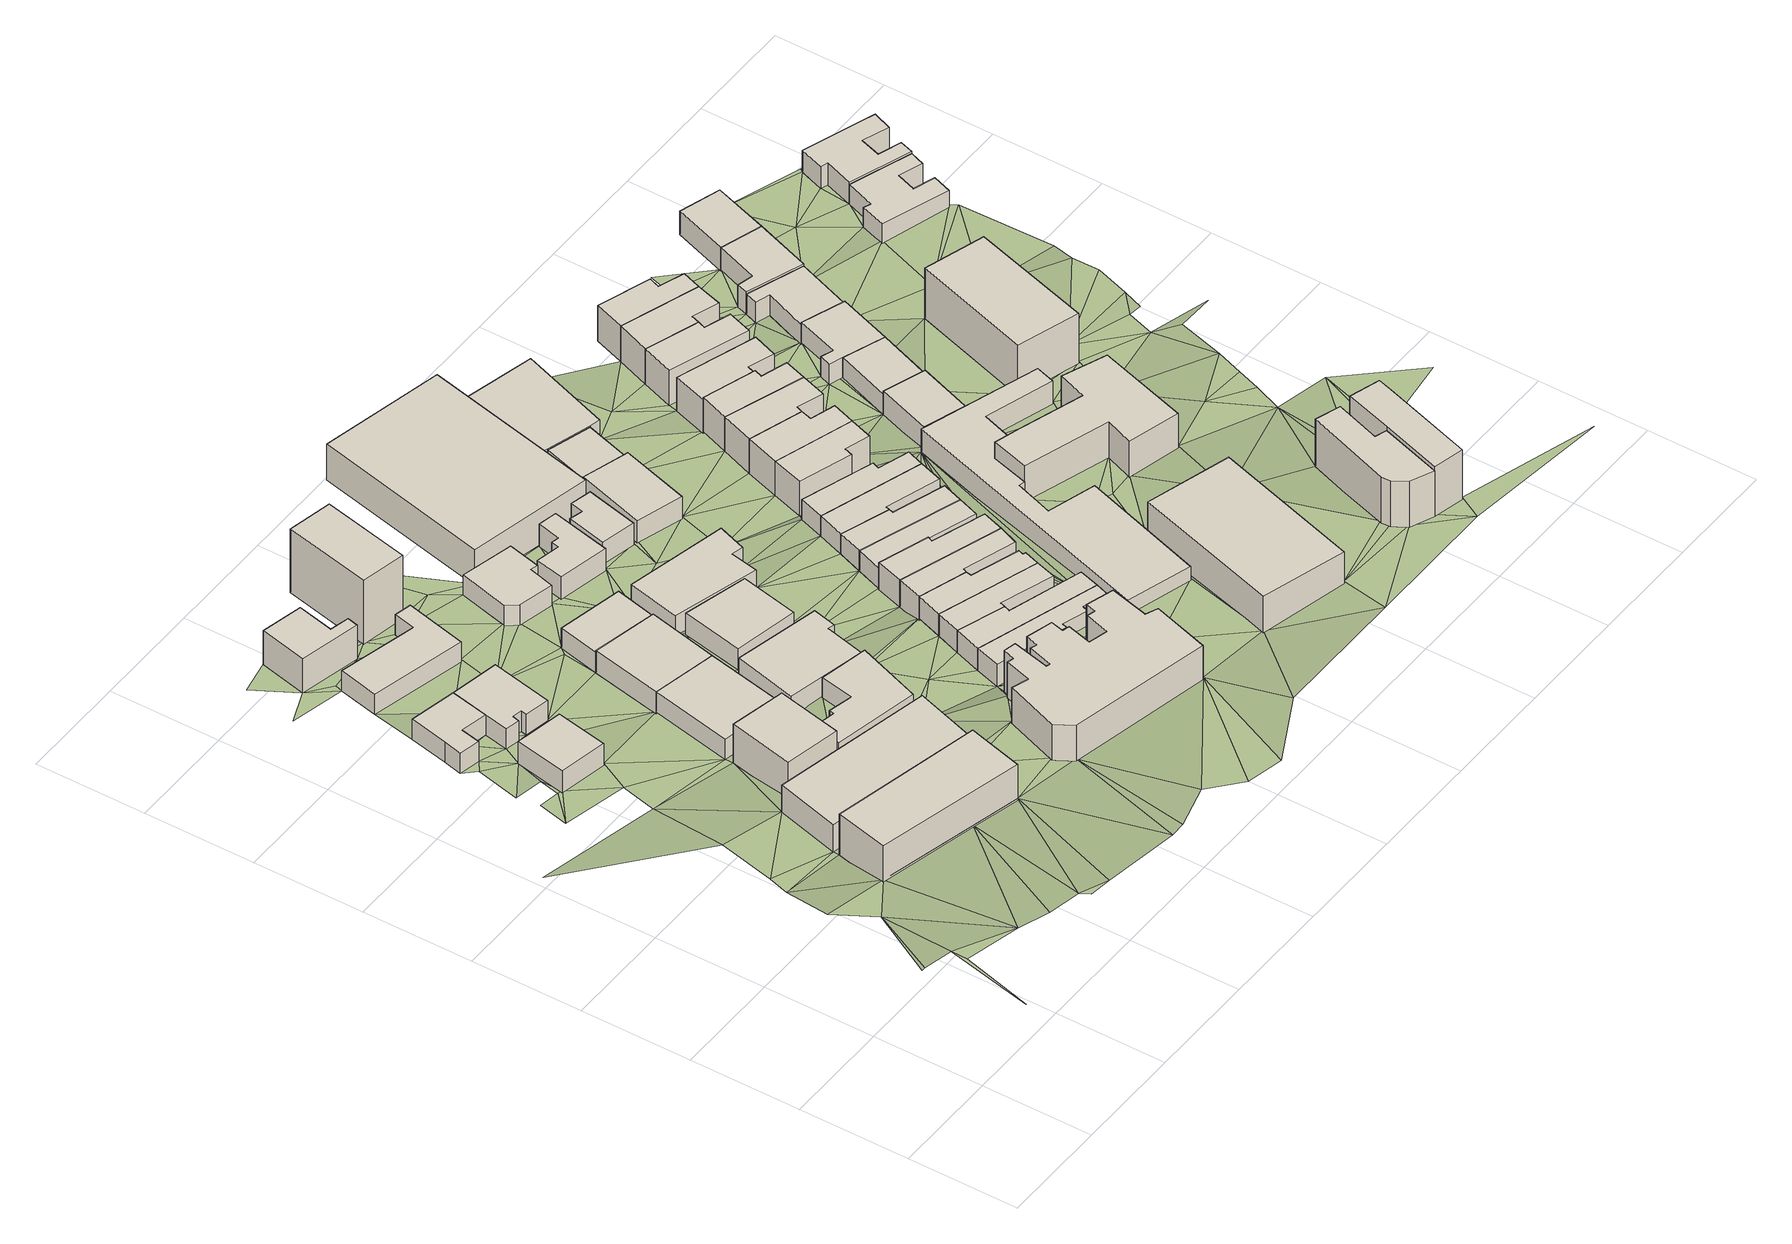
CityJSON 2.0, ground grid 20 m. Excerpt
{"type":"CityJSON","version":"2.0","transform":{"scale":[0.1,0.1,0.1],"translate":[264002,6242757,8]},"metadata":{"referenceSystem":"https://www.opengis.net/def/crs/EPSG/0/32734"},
"CityObjects":{
"building1":{"type":"Building","attributes":{"address":"36 Frere Street Woodstock Cape Town","building":"yes","building:levels":"1","footprint":{"type":"Polygon"},"plus_code":"CRX7XXX8+X2V","ground_height":9.79,"building_height":4.1,"roof_height":13.89},"geometry":[{"type":"Solid","lod":"1","boundaries":[[[[0,1,2,3]],[[1,4,5,2]],[[4,6,7,5]],[[6,0,3,7]],[[3,2,5,7]],[[6,4,1,0]]]]}]},
"building2":{"type":"Building","attributes":{"address":"48 Wright Street Woodstock Cape Town","building":"house","building:levels":"1","footprint":{"type":"Polygon"},"plus_code":"CRX3XGX2+XHR","ground_height":9.41,"building_height":4.1,"roof_height":13.51},"geometry":[{"type":"Solid","lod":"1","boundaries":[[[[8,9,10,11]],[[9,12,13,10]],[[12,14,15,13]],[[14,16,17,15]],[[16,18,19,17]],[[18,20,21,19]],[[20,8,11,21]],[[11,10,13,15,17,19,21]],[[20,18,16,14,12,9,8]]]]}]},
"building3":{"type":"Building","attributes":{"address":"Kays Building 79 Victoria Road Woodstock 7915 Cape Town","building":"yes","building:levels":"2","footprint":{"type":"Polygon"},"plus_code":"CVX5XPXH+X9V","ground_height":12.35,"building_height":6.9,"roof_height":19.25},"geometry":[{"type":"Solid","lod":"1","boundaries":[[[[22,23,24,25]],[[23,26,27,24]],[[26,28,29,27]],[[28,22,25,29]],[[25,24,27,29]],[[28,26,23,22]]]]}]},
"building4":{"type":"Building","attributes":{"address":"50 Wright Street Woodstock Cape Town","building":"house","building:levels":"1","footprint":{"type":"Polygon"},"plus_code":"CRXGX6XV+XCX","ground_height":9.41,"building_height":4.1,"roof_height":13.51},"geometry":[{"type":"Solid","lod":"1","boundaries":[[[[20,18,19,21]],[[18,30,31,19]],[[30,32,33,31]],[[32,34,35,33]],[[34,36,37,35]],[[36,38,39,37]],[[38,40,41,39]],[[40,42,43,41]],[[42,20,21,43]],[[21,19,31,33,35,37,39,41,43]],[[42,40,38,36,34,32,30,18,20]]]]}]},
"building5":{"type":"Building","attributes":{"building":"yes","building:levels":"1.5","footprint":{"type":"Polygon"},"plus_code":"CVX9X7X4+X2X","ground_height":10.87,"building_height":5.5,"roof_height":16.37},"geometry":[{"type":"Solid","lod":"1","boundaries":[[[[44,45,46,47]],[[45,48,49,46]],[[48,50,51,49]],[[50,44,47,51]],[[47,46,49,51]],[[50,48,45,44]]]]}]},
"building6":{"type":"Building","attributes":{"address":"Frere Street Woodstock Cape Town","building":"yes","building:levels":"2","footprint":{"type":"Polygon"},"plus_code":"CVX6X7XF+X9X","ground_height":10.87,"building_height":6.9,"roof_height":17.77},"geometry":[{"type":"Solid","lod":"1","boundaries":[[[[52,53,54,55]],[[53,56,57,54]],[[56,58,59,57]],[[58,52,55,59]],[[55,54,57,59]],[[58,56,53,52]]]]}]},
"building7":{"type":"Building","attributes":{"building":"yes","building:levels":"2","footprint":{"type":"Polygon"},"plus_code":"CRX4XJX4+XXR","ground_height":9.01,"building_height":6.9,"roof_height":15.91},"geometry":[{"type":"Solid","lod":"1","boundaries":[[[[60,61,62,63]],[[61,64,65,62]],[[64,66,67,65]],[[66,68,69,67]],[[68,70,71,69]],[[70,60,63,71]],[[63,62,65,67,69,71]],[[70,68,66,64,61,60]]]]}]},
"building8":{"type":"Building","attributes":{"address":"43 Wright Street Woodstock Cape Town","building":"yes","building:levels":"1","footprint":{"type":"Polygon"},"plus_code":"CRXFX9XV+XWW","ground_height":9.01,"building_height":4.1,"roof_height":13.11},"geometry":[{"type":"Solid","lod":"1","boundaries":[[[[72,73,74,75]],[[73,76,77,74]],[[76,78,79,77]],[[78,80,81,79]],[[80,82,83,81]],[[82,72,75,83]],[[75,74,77,79,81,83]],[[82,80,78,76,73,72]]]]}]},
"building9":{"type":"Building","attributes":{"address":"37 Frere Street Woodstock Cape Town","building":"manufacture","building:levels":"1","footprint":{"type":"Polygon"},"plus_code":"CVX9XQX9+X7X","ground_height":9.9,"building_height":4.1,"roof_height":14},"geometry":[{"type":"Solid","lod":"1","boundaries":[[[[84,85,86,87]],[[85,88,89,86]],[[88,90,91,89]],[[90,84,87,91]],[[87,86,89,91]],[[90,88,85,84]]]]}]},
"building10":{"type":"Building","attributes":{"address":"Church Street Woodstock Cape Town","building":"yes","building:levels":"1","footprint":{"type":"Polygon"},"plus_code":"CVXVXFXJ+X5X","ground_height":10.87,"building_height":4.1,"roof_height":14.97},"geometry":[{"type":"Solid","lod":"1","boundaries":[[[[92,93,94,95]],[[93,96,97,94]],[[96,98,99,97]],[[98,100,101,99]],[[100,102,103,101]],[[102,104,105,103]],[[104,106,107,105]],[[106,92,95,107]],[[95,94,97,99,101,103,105,107]],[[106,104,102,100,98,96,93,92]]]]}]},
"building11":{"type":"Building","attributes":{"address":"Frere Street Woodstock Cape Town","building":"commercial","building:levels":"1","footprint":{"type":"Polygon"},"plus_code":"CVXGXMX9+X7V","ground_height":9.9,"building_height":4.1,"roof_height":14},"geometry":[{"type":"Solid","lod":"1","boundaries":[[[[108,109,91,87]],[[109,110,111,112,91]],[[110,113,114,115,112,111]],[[113,108,87,115,114]],[[87,91,112,115]],[[113,110,109,108]]]]}]},
"building12":{"type":"Building","attributes":{"building":"yes","building:levels":"4","footprint":{"type":"Polygon"},"plus_code":"CRXWX7X4+XGW","ground_height":9.08,"building_height":12.5,"roof_height":21.58},"geometry":[{"type":"Solid","lod":"1","boundaries":[[[[116,117,118,119]],[[117,120,121,118]],[[120,122,123,121]],[[122,116,119,123]],[[119,118,121,123]],[[122,120,117,116]]]]}]},
"building13":{"type":"Building","attributes":{"address":"52 Wright Street Woodstock Cape Town","building":"manufacture","building:levels":"1","footprint":{"type":"Polygon"},"plus_code":"CVXJXRXP+XHR","ground_height":9.49,"building_height":4.1,"roof_height":13.59},"geometry":[{"type":"Solid","lod":"1","boundaries":[[[[113,110,111,114]],[[110,124,125,111]],[[124,126,127,125]],[[126,113,114,127]],[[114,111,125,127]],[[126,124,110,113]]]]}]},
"building14":{"type":"Building","attributes":{"address":"Church Street Woodstock Cape Town","building":"yes","building:levels":"1","footprint":{"type":"Polygon"},"plus_code":"C2X5XGX6+X9X","ground_height":10.06,"building_height":4.1,"roof_height":14.16},"geometry":[{"type":"Solid","lod":"1","boundaries":[[[[128,129,130,131]],[[129,132,133,130]],[[132,134,135,133]],[[134,136,137,135]],[[136,138,139,137]],[[138,128,131,139]],[[131,130,133,135,137,139]],[[138,136,134,132,129,128]]]]}]},
"building15":{"type":"Building","attributes":{"address":"31 Frere Street Woodstock Cape Town","building":"yes","building:levels":"1","footprint":{"type":"Polygon"},"plus_code":"CVXMXHXW+XQV","ground_height":9.08,"building_height":4.1,"roof_height":13.18},"geometry":[{"type":"Solid","lod":"1","boundaries":[[[[140,141,142,143]],[[141,144,145,142]],[[144,146,147,145]],[[146,148,149,147]],[[148,150,151,149]],[[150,152,153,151]],[[152,140,143,153]],[[143,142,145,147,149,151,153]],[[152,150,148,146,144,141,140]]]]}]},
"building16":{"type":"Building","attributes":{"address":"42 Church Street Woodstock Cape Town","building":"yes","building:levels":"1","footprint":{"type":"Polygon"},"plus_code":"C2X7X7X8+XFX","ground_height":10.06,"building_height":4.1,"roof_height":14.16},"geometry":[{"type":"Solid","lod":"1","boundaries":[[[[154,155,156,157]],[[155,158,159,156]],[[158,160,161,159]],[[160,154,157,161]],[[157,156,159,161]],[[160,158,155,154]]]]}]},
"building17":{"type":"Building","attributes":{"address":"85 Victoria Road Woodstock 7915 Cape Town","building":"yes","building:levels":"2","footprint":{"type":"Polygon"},"plus_code":"C3X3X5X9+X6W","ground_height":12.61,"building_height":6.9,"roof_height":19.51},"geometry":[{"type":"Solid","lod":"1","boundaries":[[[[162,163,164,165]],[[163,166,167,164]],[[166,168,169,167]],[[168,170,171,169]],[[170,172,173,171]],[[172,174,175,173]],[[174,176,177,175]],[[176,178,179,177]],[[178,180,181,179]],[[180,182,183,181]],[[182,184,185,183]],[[184,186,187,185]],[[186,188,189,187]],[[188,190,191,189]],[[190,192,193,191]],[[192,194,195,193]],[[194,196,197,195]],[[196,198,199,197]],[[198,200,201,199]],[[200,202,203,201]],[[202,204,205,203]],[[204,206,207,205]],[[206,208,209,207]],[[208,210,211,209]],[[210,162,165,211]],[[165,164,167,169,171,173,175,177,179,181,183,185,187,189,191,193,195,197,199,201,203,205,207,209,211]],[[210,208,206,204,202,200,198,196,194,192,190,188,186,184,182,180,178,176,174,172,170,168,166,163,162]]]]}]},
"building18":{"type":"Building","attributes":{"address":"49 Wright Street Woodstock Cape Town","building":"yes","building:levels":"1","footprint":{"type":"Polygon"},"plus_code":"C2X4XGXP+XMV","ground_height":9.62,"building_height":4.1,"roof_height":13.72},"geometry":[{"type":"Solid","lod":"1","boundaries":[[[[212,213,214,215]],[[213,216,217,214]],[[216,218,219,217]],[[218,220,221,219]],[[220,222,223,221]],[[222,224,225,223]],[[224,226,227,225]],[[226,212,215,227]],[[215,214,217,219,221,223,225,227]],[[226,224,222,220,218,216,213,212]]]]}]},
"building19":{"type":"Building","attributes":{"building":"yes","building:levels":"1","footprint":{"type":"Polygon"},"plus_code":"C2XFXRXV+XFX","ground_height":9.62,"building_height":4.1,"roof_height":13.72},"geometry":[{"type":"Solid","lod":"1","boundaries":[[[[228,229,230,231]],[[229,232,233,230]],[[232,234,235,233]],[[234,236,237,235]],[[236,238,239,237]],[[238,228,231,239]],[[231,230,233,235,237,239]],[[238,236,234,232,229,228]]]]}]},
"building20":{"type":"Building","attributes":{"address":"65 Church Street Woodstock Cape Town","building":"house","building:levels":"1","footprint":{"type":"Polygon"},"plus_code":"C3X9XWXP+X7R","ground_height":11.53,"building_height":4.1,"roof_height":15.63},"geometry":[{"type":"Solid","lod":"1","boundaries":[[[[240,241,242,243]],[[241,244,245,242]],[[244,246,247,245]],[[246,248,249,247]],[[248,250,251,249]],[[250,252,253,251]],[[252,254,255,253]],[[254,240,243,255]],[[243,242,245,247,249,251,253,255]],[[254,252,250,248,246,244,241,240]]]]}]},
"building21":{"type":"Building","attributes":{"address":"63 Church Street Woodstock Cape Town","building":"house","building:levels":"1","footprint":{"type":"Polygon"},"plus_code":"C3XFX6X7+XGW","ground_height":11.53,"building_height":4.1,"roof_height":15.63},"geometry":[{"type":"Solid","lod":"1","boundaries":[[[[254,256,257,255]],[[256,258,259,257]],[[258,260,261,259]],[[260,262,263,261]],[[262,240,243,263]],[[240,254,255,243]],[[255,257,259,261,263,243]],[[240,262,260,258,256,254]]]]}]},
"building22":{"type":"Building","attributes":{"address":"61 Church Street Woodstock Cape Town","building":"house","building:levels":"1","footprint":{"type":"Polygon"},"plus_code":"C3XFX2X4+XWR","ground_height":11.53,"building_height":4.1,"roof_height":15.63},"geometry":[{"type":"Solid","lod":"1","boundaries":[[[[260,264,265,261]],[[264,266,267,265]],[[266,268,269,267]],[[268,270,271,269]],[[270,262,263,271]],[[262,260,261,263]],[[261,265,267,269,271,263]],[[262,270,268,266,264,260]]]]}]},
"building23":{"type":"Building","attributes":{"address":"51 Wright Street Woodstock Cape Town","building":"yes","building:levels":"1","footprint":{"type":"Polygon"},"plus_code":"C2XHXCX2+XWV","ground_height":9.62,"building_height":4.1,"roof_height":13.72},"geometry":[{"type":"Solid","lod":"1","boundaries":[[[[272,273,274,275]],[[273,276,277,274]],[[276,278,279,277]],[[278,280,281,279]],[[280,282,283,281]],[[282,272,275,283]],[[275,274,277,279,281,283]],[[282,280,278,276,273,272]]]]}]},
"building24":{"type":"Building","attributes":{"address":"59 Church Street Woodstock Cape Town","building":"house","building:levels":"1","footprint":{"type":"Polygon"},"plus_code":"C3XGX4XF+XXR","ground_height":11.53,"building_height":4.1,"roof_height":15.63},"geometry":[{"type":"Solid","lod":"1","boundaries":[[[[270,268,269,271]],[[268,284,285,269]],[[284,286,287,285]],[[286,288,289,287]],[[288,290,291,289]],[[290,292,293,291]],[[292,294,295,293]],[[294,270,271,295]],[[271,269,285,287,289,291,293,295]],[[294,292,290,288,286,284,268,270]]]]}]},
"building25":{"type":"Building","attributes":{"address":"19 Frere Street Woodstock Cape Town","building":"manufacture","building:levels":"2","footprint":{"type":"Polygon"},"plus_code":"C2X9XPXF+X2W","ground_height":9.2,"building_height":6.9,"roof_height":16.1},"geometry":[{"type":"Solid","lod":"1","boundaries":[[[[296,297,298,299]],[[297,300,301,298]],[[300,302,303,301]],[[302,296,299,303]],[[299,298,301,303]],[[302,300,297,296]]]]}]},
"building26":{"type":"Building","attributes":{"address":"57 Church Street Woodstock Cape Town","building":"house","building:levels":"1","footprint":{"type":"Polygon"},"plus_code":"C3XJX7XP+X5R","ground_height":11.53,"building_height":4.1,"roof_height":15.63},"geometry":[{"type":"Solid","lod":"1","boundaries":[[[[304,305,293,295]],[[305,306,307,293]],[[306,308,309,307]],[[308,310,311,309]],[[310,312,313,311]],[[312,304,295,313]],[[295,293,307,309,311,313]],[[312,310,308,306,305,304]]]]}]},
"building27":{"type":"Building","attributes":{"address":"55 Church Street Woodstock Cape Town","building":"house","building:levels":"1","footprint":{"type":"Polygon"},"plus_code":"C3XMXJXX+XCW","ground_height":11.53,"building_height":4.1,"roof_height":15.63},"geometry":[{"type":"Solid","lod":"1","boundaries":[[[[310,314,315,311]],[[314,316,317,315]],[[316,318,319,317]],[[318,320,321,322,319]],[[320,312,323,313,322,321]],[[312,310,311,313,323]],[[311,315,317,319,322,313]],[[312,320,318,316,314,310]]]]}]},
"building28":{"type":"Building","attributes":{"address":"36A Church Street Woodstock Cape Town","building":"yes","building:levels":"1","footprint":{"type":"Polygon"},"plus_code":"C3X2X9X8+XHX","ground_height":9.62,"building_height":4.1,"roof_height":13.72},"geometry":[{"type":"Solid","lod":"1","boundaries":[[[[324,325,326,327,328,329]],[[325,330,331,327,326]],[[330,332,333,331]],[[332,334,335,333]],[[334,324,329,328,335]],[[328,327,331,333,335]],[[334,332,330,325,324]]]]}]},
"building29":{"type":"Building","attributes":{"address":"53 Church Street Woodstock Cape Town","building":"house","building:levels":"1","footprint":{"type":"Polygon"},"plus_code":"C3XQX7XJ+XXR","ground_height":10.32,"building_height":4.1,"roof_height":14.42},"geometry":[{"type":"Solid","lod":"1","boundaries":[[[[336,337,338,321]],[[337,339,340,338]],[[339,341,342,340]],[[341,343,344,342]],[[343,345,346,344]],[[345,336,321,346]],[[321,338,340,342,344,346]],[[345,343,341,339,337,336]]]]}]},
"building30":{"type":"Building","attributes":{"address":"51 Church Street Woodstock Cape Town","building":"house","building:levels":"1","footprint":{"type":"Polygon"},"plus_code":"C3XRXPXQ+XRX","ground_height":10.32,"building_height":4.1,"roof_height":14.42},"geometry":[{"type":"Solid","lod":"1","boundaries":[[[[343,347,348,344]],[[347,349,350,348]],[[349,351,352,350]],[[351,353,354,352]],[[353,345,346,354]],[[345,343,344,346]],[[344,348,350,352,354,346]],[[345,353,351,349,347,343]]]]}]},
"building31":{"type":"Building","attributes":{"address":"Church Street Woodstock Cape Town","building":"yes","building:levels":"1","footprint":{"type":"Polygon"},"plus_code":"C3X5X5X8+X2X","ground_height":9.2,"building_height":4.1,"roof_height":13.3},"geometry":[{"type":"Solid","lod":"1","boundaries":[[[[324,355,356,329]],[[355,357,358,356]],[[357,325,326,358]],[[325,324,329,326]],[[329,356,358,326]],[[325,357,355,324]]]]}]},
"building32":{"type":"Building","attributes":{"address":"49 Church Street Woodstock Cape Town","building":"house","building:levels":"1","footprint":{"type":"Polygon"},"plus_code":"C3XWXJXH+X7W","ground_height":10.32,"building_height":4.1,"roof_height":14.42},"geometry":[{"type":"Solid","lod":"1","boundaries":[[[[353,351,352,354]],[[351,359,360,352]],[[359,361,362,360]],[[361,363,364,362]],[[363,365,366,364]],[[365,353,354,366]],[[354,352,360,362,364,366]],[[365,363,361,359,351,353]]]]}]},
"building33":{"type":"Building","attributes":{"address":"47 Church Street Woodstock Cape Town","building":"house","building:levels":"1","footprint":{"type":"Polygon"},"plus_code":"C3XWX5XR+XMV","ground_height":10.32,"building_height":4.1,"roof_height":14.42},"geometry":[{"type":"Solid","lod":"1","boundaries":[[[[363,367,368,364]],[[367,369,370,368]],[[369,371,372,370]],[[371,373,374,372]],[[373,365,366,374]],[[365,363,364,366]],[[364,368,370,372,374,366]],[[365,373,371,369,367,363]]]]}]},
"building34":{"type":"Building","attributes":{"address":"93 Victoria Road Woodstock Cape Town","building":"police","building:levels":"2","footprint":{"type":"Polygon"},"plus_code":"C4XXX7XH+XJW","ground_height":13.15,"building_height":6.9,"roof_height":20.05},"geometry":[{"type":"Solid","lod":"1","boundaries":[[[[375,376,377,378]],[[376,379,380,377]],[[379,381,382,380]],[[381,375,378,382]],[[378,377,380,382]],[[381,379,376,375]]]]}]},
"building35":{"type":"Building","attributes":{"address":"Church Street Woodstock Cape Town","building":"yes","building:levels":"1","footprint":{"type":"Polygon"},"plus_code":"C3X9X2XF+XXW","ground_height":9.36,"building_height":4.1,"roof_height":13.46},"geometry":[{"type":"Solid","lod":"1","boundaries":[[[[383,384,385,386]],[[384,387,388,389,385]],[[387,390,391,392,389,388]],[[390,393,394,392,391]],[[393,395,396,394]],[[395,383,386,396]],[[386,385,389,392,394,396]],[[395,393,390,387,384,383]]]]}]},
"building36":{"type":"Building","attributes":{"address":"45 Church Street Woodstock Cape Town","building":"house","building:levels":"2","footprint":{"type":"Polygon"},"plus_code":"C3XVXJXF+XRV","ground_height":9.85,"building_height":6.9,"roof_height":16.75},"geometry":[{"type":"Solid","lod":"1","boundaries":[[[[397,398,399,400]],[[398,401,402,399]],[[401,403,404,402]],[[403,405,406,404]],[[405,407,408,406]],[[407,397,400,408]],[[400,399,402,404,406,408]],[[407,405,403,401,398,397]]]]}]},
"building37":{"type":"Building","attributes":{"address":"43 Church Street Woodstock Cape Town","building":"house","building:levels":"2","footprint":{"type":"Polygon"},"plus_code":"C4X2XRX2+XGV","ground_height":9.85,"building_height":6.9,"roof_height":16.75},"geometry":[{"type":"Solid","lod":"1","boundaries":[[[[397,407,408,400]],[[407,409,410,408]],[[409,411,412,410]],[[411,413,414,412]],[[413,415,416,414]],[[415,397,400,416]],[[400,408,410,412,414,416]],[[415,413,411,409,407,397]]]]}]},
"building38":{"type":"Building","attributes":{"building":"police","building:levels":"1","footprint":{"type":"Polygon"},"plus_code":"C4XCXRXJ+XCX","ground_height":11.53,"building_height":4.1,"roof_height":15.63},"geometry":[{"type":"Solid","lod":"1","boundaries":[[[[417,418,419,420]],[[418,421,422,419]],[[421,423,424,422]],[[423,425,426,424]],[[425,427,428,426]],[[427,429,430,428]],[[429,431,432,430]],[[431,433,434,432]],[[433,435,436,434]],[[435,437,438,436]],[[437,439,440,438]],[[439,417,420,440]],[[420,419,422,424,426,428,430,432,434,436,438,440]],[[439,437,435,433,431,429,427,425,423,421,418,417]]]]}]},
"building39":{"type":"Building","attributes":{"address":"41 Church Street Woodstock Cape Town","building":"house","building:levels":"2","footprint":{"type":"Polygon"},"plus_code":"C4X3XJX6+XGW","ground_height":9.85,"building_height":6.9,"roof_height":16.75},"geometry":[{"type":"Solid","lod":"1","boundaries":[[[[415,413,414,416]],[[413,441,442,414]],[[441,443,444,442]],[[443,445,446,444]],[[445,447,448,446]],[[447,415,416,448]],[[416,414,442,444,446,448]],[[447,445,443,441,413,415]]]]}]},
"building40":{"type":"Building","attributes":{"address":"39 Church Street Woodstock Cape Town","building":"house","building:levels":"2","footprint":{"type":"Polygon"},"plus_code":"C4X6XCX7+XHR","ground_height":9.85,"building_height":6.9,"roof_height":16.75},"geometry":[{"type":"Solid","lod":"1","boundaries":[[[[447,445,446,448]],[[445,449,450,446]],[[449,451,452,450]],[[451,453,454,455,452]],[[453,456,457,458,455,454]],[[456,447,448,458,457]],[[448,446,450,452,455,458]],[[456,453,451,449,445,447]]]]}]},
"building41":{"type":"Building","attributes":{"address":"37 Church Street Woodstock Cape Town","building":"house","building:levels":"2","footprint":{"type":"Polygon"},"plus_code":"C4X7XGX4+XVV","ground_height":9.36,"building_height":6.9,"roof_height":16.26},"geometry":[{"type":"Solid","lod":"1","boundaries":[[[[459,460,454,457]],[[460,461,462,454]],[[461,463,464,462]],[[463,465,466,464]],[[465,467,468,466]],[[467,459,457,468]],[[457,454,462,464,466,468]],[[467,465,463,461,460,459]]]]}]},
"building42":{"type":"Building","attributes":{"building":"police","building:levels":"2","footprint":{"type":"Polygon"},"plus_code":"C5XFXPXV+X2V","ground_height":11.96,"building_height":6.9,"roof_height":18.86},"geometry":[{"type":"Solid","lod":"1","boundaries":[[[[421,418,419,469,470,422]],[[418,417,420,471,469,419]],[[417,472,473,471,420]],[[472,474,475,473]],[[474,476,477,475]],[[476,478,479,477]],[[478,480,481,479]],[[480,482,483,481]],[[482,421,422,470,483]],[[470,469,471,473,475,477,479,481,483]],[[482,480,478,476,474,472,417,418,421]]]]}]},
"building43":{"type":"Building","attributes":{"address":"38 Cavendish Square Woodstock Cape Town","building":"house","building:levels":"1","footprint":{"type":"Polygon"},"plus_code":"C5X2XHXQ+XQR","ground_height":10.87,"building_height":4.1,"roof_height":14.97},"geometry":[{"type":"Solid","lod":"1","boundaries":[[[[484,485,486,487,488,489]],[[485,490,491,487,486]],[[490,492,493,491]],[[492,484,489,488,493]],[[488,487,491,493]],[[492,490,485,484]]]]}]},
"building44":{"type":"Building","attributes":{"address":"35 Church Street Woodstock Cape Town","building":"house","building:levels":"2","footprint":{"type":"Polygon"},"plus_code":"C4XFX4XM+X2V","ground_height":9.7,"building_height":6.9,"roof_height":16.6},"geometry":[{"type":"Solid","lod":"1","boundaries":[[[[494,495,496,497]],[[495,498,499,496]],[[498,500,501,499]],[[500,502,503,501]],[[502,504,505,503]],[[504,494,497,505]],[[497,496,499,501,503,505]],[[504,502,500,498,495,494]]]]}]},
"building45":{"type":"Building","attributes":{"address":"95 Victoria Road Woodstock 7915 Cape Town","building":"yes","building:levels":"3","footprint":{"type":"Polygon"},"plus_code":"C6X4X2X9+XWX","ground_height":13.33,"building_height":9.7,"roof_height":23.03},"geometry":[{"type":"Solid","lod":"1","boundaries":[[[[506,507,508,509]],[[507,510,511,508]],[[510,512,513,511]],[[512,514,515,513]],[[514,516,517,515]],[[516,518,519,517]],[[518,520,521,519]],[[520,506,509,521]],[[509,508,511,513,515,517,519,521]],[[520,518,516,514,512,510,507,506]]]]}]},
"building46":{"type":"Building","attributes":{"address":"33 Church Street Woodstock Cape Town","building":"house","building:levels":"2","footprint":{"type":"Polygon"},"plus_code":"C4XGX2XG+XHV","ground_height":9.7,"building_height":6.9,"roof_height":16.6},"geometry":[{"type":"Solid","lod":"1","boundaries":[[[[495,494,497,496]],[[494,522,523,497]],[[522,524,525,523]],[[524,526,527,525]],[[526,528,529,527]],[[528,495,496,529]],[[496,497,523,525,527,529]],[[528,526,524,522,494,495]]]]}]},
"building47":{"type":"Building","attributes":{"address":"36 Cavendish Square Woodstock Cape Town","building":"house","building:levels":"1","footprint":{"type":"Polygon"},"plus_code":"C5X5XXX9+XFR","ground_height":10.24,"building_height":4.1,"roof_height":14.34},"geometry":[{"type":"Solid","lod":"1","boundaries":[[[[530,531,532,533]],[[531,485,486,532]],[[485,484,489,486]],[[484,530,533,489]],[[533,532,486,489]],[[484,485,531,530]]]]}]},
"building48":{"type":"Building","attributes":{"address":"Victoria Road Woodstock 7915 Cape Town","building":"retail","building:levels":"3","footprint":{"type":"Polygon"},"plus_code":"C6X9XVX8+XRX","ground_height":14.08,"building_height":9.7,"roof_height":23.78},"geometry":[{"type":"Solid","lod":"1","boundaries":[[[[506,534,535,536,537,509]],[[534,538,539,536,535]],[[538,540,541,539]],[[540,542,543,541]],[[542,507,544,543]],[[507,506,509,537,544]],[[537,536,539,541,543,544]],[[507,542,540,538,534,506]]]]}]},
"building49":{"type":"Building","attributes":{"address":"31 Church Street Woodstock Cape Town","building":"house","building:levels":"2","footprint":{"type":"Polygon"},"plus_code":"C4XJXMXF+X6V","ground_height":9.7,"building_height":6.9,"roof_height":16.6},"geometry":[{"type":"Solid","lod":"1","boundaries":[[[[528,526,527,529]],[[526,545,546,527]],[[545,547,548,546]],[[547,549,550,551,548]],[[549,552,553,554,551,550]],[[552,528,529,554,553]],[[529,527,546,548,551,554]],[[552,549,547,545,526,528]]]]}]},
"building50":{"type":"Building","attributes":{"address":"34 Cavendish Square Woodstock Cape Town","building":"house","building:levels":"1","footprint":{"type":"Polygon"},"plus_code":"C5X9XQX7+X3W","ground_height":10.24,"building_height":4.1,"roof_height":14.34},"geometry":[{"type":"Solid","lod":"1","boundaries":[[[[555,556,557,558,559,560]],[[556,561,562,558,557]],[[561,563,564,562]],[[563,565,566,564]],[[565,531,532,566]],[[531,530,533,532]],[[530,555,560,559,533]],[[559,558,562,564,566,532,533]],[[530,531,565,563,561,556,555]]]]}]},
"building51":{"type":"Building","attributes":{"address":"32 Cavendish Square Woodstock Cape Town","building":"house","building:levels":"1","footprint":{"type":"Polygon"},"plus_code":"C5XGXQX7+X5W","ground_height":9.7,"building_height":4.1,"roof_height":13.8},"geometry":[{"type":"Solid","lod":"1","boundaries":[[[[567,568,569,570]],[[568,571,572,569]],[[571,573,574,572]],[[573,575,557,574]],[[575,576,560,557]],[[576,567,570,560]],[[570,569,572,574,557,560]],[[576,575,573,571,568,567]]]]}]},
"building52":{"type":"Building","attributes":{"address":"Cavendish Street Woodstock Cape Town","building":"apartments","building:levels":"3","beds":"23","footprint":{"type":"Polygon"},"plus_code":"C6X3XVX4+XQX","ground_height":11.26,"building_height":9.7,"roof_height":20.96},"geometry":[{"type":"Solid","lod":"1","boundaries":[[[[577,578,579,580]],[[578,581,582,579]],[[581,583,584,582]],[[583,577,580,584]],[[580,579,582,584]],[[583,581,578,577]]]]}]},
"building53":{"type":"Building","attributes":{"address":"30 Cavendish Square Woodstock Cape Town","building":"house","building:levels":"1","footprint":{"type":"Polygon"},"plus_code":"C5XPXWX5+XCV","ground_height":10.15,"building_height":4.1,"roof_height":14.25},"geometry":[{"type":"Solid","lod":"1","boundaries":[[[[585,586,587,588]],[[586,589,590,587]],[[589,591,592,590]],[[591,568,569,593,592]],[[568,567,570,594,593,569]],[[567,585,588,594,570]],[[588,587,590,592,593,594]],[[567,568,591,589,586,585]]]]}]},
"building54":{"type":"Building","attributes":{"address":"28 Cavendish Square Woodstock Cape Town","building":"house","building:levels":"1","footprint":{"type":"Polygon"},"plus_code":"C5XVXQXR+XHX","ground_height":10.15,"building_height":4.1,"roof_height":14.25},"geometry":[{"type":"Solid","lod":"1","boundaries":[[[[595,596,588,587]],[[596,597,598,588]],[[597,599,600,598]],[[599,595,587,600]],[[587,588,598,600]],[[599,597,596,595]]]]}]},
"building55":{"type":"Building","attributes":{"address":"4 Cavendish Square Woodstock Cape Town","building":"house","building:levels":"1","footprint":{"type":"Polygon"},"plus_code":"C6XQXMXM+X2W","ground_height":10.15,"building_height":4.1,"roof_height":14.25},"geometry":[{"type":"Solid","lod":"1","boundaries":[[[[601,602,603,604]],[[602,605,606,603]],[[605,607,608,606]],[[607,609,610,608]],[[609,611,612,610]],[[611,613,614,612]],[[613,615,616,614]],[[615,617,618,616]],[[617,619,620,618]],[[619,601,604,620]],[[604,603,606,608,610,612,614,616,618,620]],[[619,617,615,613,611,609,607,605,602,601]]]]}]},
"building56":{"type":"Building","attributes":{"address":"3 Cavendish Square Woodstock Cape Town","building":"house","building:levels":"1","footprint":{"type":"Polygon"},"plus_code":"C7X2X3X3+XFW","ground_height":10.49,"building_height":4.1,"roof_height":14.59},"geometry":[{"type":"Solid","lod":"1","boundaries":[[[[602,601,604,621,622,603]],[[601,623,624,621,604]],[[623,625,626,624]],[[625,627,628,626]],[[627,629,630,628]],[[629,631,632,630]],[[631,633,634,632]],[[633,635,636,634]],[[635,637,638,636]],[[637,602,603,622,638]],[[622,621,624,626,628,630,632,634,636,638]],[[637,635,633,631,629,627,625,623,601,602]]]]}]},
"terrain1":{"type":"TINRelief","geometry":[{"type":"CompositeSurface","lod":"1","boundaries":[[[639,640,641]],[[642,643,644]],[[644,643,641]],[[641,640,645]],[[645,644,641]],[[646,644,647]],[[648,646,647]],[[644,645,647]],[[48,649,648]],[[650,651,652]],[[647,23,648]],[[23,48,648]],[[653,654,645]],[[649,45,652]],[[655,656,657]],[[647,645,654]],[[45,649,48]],[[655,657,658]],[[659,660,661]],[[658,657,662]],[[659,654,653]],[[650,652,45]],[[663,655,658]],[[0,664,665]],[[0,665,663]],[[12,664,14]],[[658,0,663]],[[664,0,14]],[[666,658,662]],[[14,667,16]],[[0,30,14]],[[659,661,668]],[[667,14,30]],[[654,668,647]],[[669,48,23]],[[85,662,650]],[[52,650,45]],[[16,667,18]],[[30,0,32]],[[659,668,654]],[[667,30,18]],[[662,85,666]],[[52,45,670]],[[32,0,6]],[[8,20,73]],[[61,671,72]],[[670,45,672]],[[650,52,85]],[[34,32,38]],[[661,673,668]],[[38,36,34]],[[38,32,6]],[[60,674,61]],[[675,61,72]],[[6,40,38]],[[670,672,676]],[[84,6,666]],[[666,85,84]],[[669,677,48]],[[675,64,61]],[[20,678,73]],[[675,72,64]],[[6,84,40]],[[679,672,45]],[[676,672,104]],[[52,680,85]],[[676,104,102]],[[678,20,681]],[[673,682,668]],[[72,683,64]],[[673,684,682]],[[680,676,102]],[[68,66,70]],[[85,680,88]],[[679,104,672]],[[113,40,84]],[[685,669,668]],[[64,686,66]],[[40,687,681]],[[70,66,686]],[[102,98,680]],[[100,98,102]],[[682,684,688]],[[64,683,686]],[[685,668,682]],[[113,687,40]],[[680,98,132]],[[680,132,88]],[[686,683,689]],[[677,669,690]],[[691,678,681]],[[679,692,104]],[[669,685,690]],[[132,98,693]],[[126,681,687]],[[694,686,689]],[[98,96,693]],[[132,129,88]],[[679,677,690]],[[681,126,695]],[[678,691,696]],[[696,694,689]],[[88,129,90]],[[126,687,113]],[[691,681,695]],[[693,697,132]],[[155,90,129]],[[694,696,698]],[[699,679,690]],[[679,700,692]],[[140,696,691]],[[688,701,682]],[[701,688,702]],[[703,90,155]],[[704,699,690]],[[696,140,698]],[[126,705,695]],[[117,694,698]],[[706,697,693]],[[110,90,229]],[[699,241,679]],[[700,706,692]],[[703,229,90]],[[700,679,241]],[[707,155,129]],[[705,126,708]],[[702,709,701]],[[699,710,198]],[[140,711,698]],[[698,711,117]],[[198,241,699]],[[712,713,714]],[[110,229,228]],[[715,707,129]],[[713,712,196]],[[196,241,198]],[[110,228,708]],[[700,241,240]],[[708,716,705]],[[717,697,718]],[[705,716,719]],[[140,720,711]],[[196,186,241]],[[706,700,270]],[[719,148,705]],[[703,721,229]],[[186,196,712]],[[722,186,712]],[[700,240,262]],[[697,706,294]],[[716,226,719]],[[241,186,723]],[[701,709,724]],[[716,708,725]],[[697,294,718]],[[700,262,270]],[[725,708,228]],[[719,226,720]],[[726,707,715]],[[294,706,270]],[[726,721,707]],[[727,229,721]],[[720,226,728]],[[711,720,729]],[[730,241,723]],[[226,731,728]],[[732,733,734]],[[723,735,732]],[[715,718,312]],[[725,228,736]],[[726,727,721]],[[732,734,737]],[[723,732,730]],[[729,720,728]],[[312,718,294]],[[730,732,737]],[[729,728,738]],[[726,715,345]],[[729,739,711]],[[280,725,740]],[[228,238,736]],[[730,737,741]],[[737,742,741]],[[312,336,715]],[[741,743,730]],[[740,725,744]],[[726,345,727]],[[745,725,280]],[[744,725,736]],[[746,701,724]],[[741,747,743]],[[336,345,715]],[[234,727,236]],[[744,736,748]],[[747,741,749]],[[280,276,745]],[[750,701,746]],[[751,752,753]],[[745,739,729]],[[276,280,278]],[[751,754,752]],[[755,750,756]],[[749,755,756]],[[757,747,758]],[[365,236,727]],[[276,739,745]],[[747,749,758]],[[759,748,736]],[[345,353,727]],[[748,273,744]],[[736,238,759]],[[758,749,756]],[[751,753,760]],[[276,273,739]],[[727,353,365]],[[273,748,325]],[[746,724,761]],[[758,756,762]],[[763,764,765]],[[236,373,238]],[[763,765,766]],[[750,767,756]],[[760,762,756]],[[325,739,273]],[[746,767,750]],[[373,236,365]],[[768,751,760]],[[325,769,739]],[[765,770,766]],[[768,760,771]],[[397,759,238]],[[771,765,772]],[[373,398,238]],[[771,760,770]],[[765,771,770]],[[769,325,357]],[[773,337,774]],[[775,770,760]],[[398,397,238]],[[341,339,337]],[[769,302,739]],[[775,760,773]],[[776,746,761]],[[773,341,337]],[[767,746,379]],[[756,429,760]],[[415,759,397]],[[373,777,398]],[[759,447,778]],[[347,351,349]],[[779,778,780]],[[347,359,351]],[[341,773,343]],[[759,415,447]],[[760,429,773]],[[780,778,781]],[[777,373,371]],[[359,347,361]],[[379,782,767]],[[781,778,456]],[[347,343,361]],[[778,447,456]],[[343,773,429]],[[777,371,783]],[[784,785,786]],[[776,761,787]],[[784,786,782]],[[788,783,371]],[[369,789,371]],[[361,343,429]],[[789,788,371]],[[379,790,782]],[[467,781,456]],[[363,361,429]],[[791,781,467]],[[781,791,390]],[[429,789,363]],[[789,429,788]],[[790,379,792]],[[788,429,407]],[[793,776,794]],[[795,413,411]],[[794,776,787]],[[776,793,796]],[[787,761,797]],[[782,798,784]],[[791,467,498]],[[792,379,796]],[[441,413,799]],[[800,407,429]],[[795,799,413]],[[791,498,495]],[[782,790,798]],[[528,390,791]],[[795,407,485]],[[485,407,800]],[[495,528,791]],[[790,792,798]],[[485,799,795]],[[800,429,801]],[[802,498,467]],[[803,804,805]],[[806,787,797]],[[804,807,808]],[[565,809,799]],[[796,810,792]],[[793,514,796]],[[803,807,804]],[[799,485,565]],[[421,480,423]],[[809,565,803]],[[811,802,467]],[[797,812,806]],[[429,813,801]],[[814,480,421]],[[807,803,563]],[[565,563,803]],[[565,485,815]],[[485,531,815]],[[816,423,480]],[[815,531,565]],[[801,817,818]],[[819,820,821]],[[822,810,796]],[[556,811,807]],[[822,796,514]],[[510,507,512]],[[563,556,807]],[[823,819,824]],[[801,813,817]],[[811,556,802]],[[824,819,821]],[[563,561,556]],[[512,507,542]],[[821,802,571]],[[816,480,825]],[[812,797,826]],[[514,512,822]],[[802,556,571]],[[821,571,824]],[[825,810,827]],[[828,829,824]],[[827,810,822]],[[542,822,512]],[[830,831,832]],[[578,818,817]],[[824,568,828]],[[813,816,833]],[[817,813,833]],[[832,829,828]],[[568,824,571]],[[530,818,578]],[[816,825,833]],[[830,834,835]],[[571,556,573]],[[834,830,832]],[[828,591,832]],[[538,836,837]],[[568,591,828]],[[837,540,538]],[[542,540,838]],[[838,822,542]],[[822,839,827]],[[555,530,578]],[[825,827,840]],[[586,832,591]],[[832,586,834]],[[540,837,838]],[[841,827,839]],[[589,586,591]],[[586,842,834]],[[843,833,825]],[[840,827,841]],[[825,840,843]],[[844,555,578]],[[833,843,845]],[[845,577,833]],[[838,837,846]],[[555,847,848]],[[843,849,845]],[[578,577,844]],[[844,847,555]],[[850,843,840]],[[845,849,851]],[[852,853,848]],[[577,845,854]],[[851,855,845]],[[843,850,856]],[[851,849,857]],[[848,607,852]],[[848,847,607]],[[854,845,855]],[[853,852,858]],[[577,859,844]],[[847,844,860]],[[861,577,854]],[[852,607,602]],[[858,852,633]],[[859,577,861]],[[605,602,607]],[[859,860,844]],[[635,852,602]],[[635,633,852]],[[858,633,862]],[[637,635,602]],[[863,864,865]],[[633,866,862]]]}]}
},
"vertices":[
[205,990,14],[187,897,14],[187,897,59],[205,990,59],[274,880,14],[274,880,59],[292,973,14],[292,973,59],
[160,1154,14],[145,1084,14],[145,1084,55],[160,1154,55],[137,1050,14],[137,1050,55],[175,1042,14],[175,1042,55],[182,1077,14],[182,1077,55],[231,1067,14],[231,1067,55],[245,1136,14],[245,1136,55],
[565,400,29],[293,460,29],[293,460,112],[565,400,112],[270,364,29],[270,364,112],[538,299,29],[538,299,112],
[222,1023,14],[222,1023,55],[248,1018,14],[248,1018,55],[251,1030,14],[251,1030,55],[268,1027,14],[268,1027,55],[266,1016,14],[266,1016,55],[311,1007,14],[311,1007,55],[334,1119,14],[334,1119,55],
[613,525,29],[324,587,29],[324,587,84],[613,525,84],[293,471,29],[293,471,84],[578,416,29],[578,416,84],
[385,717,19],[360,599,19],[360,599,98],[385,717,98],[460,578,19],[460,578,98],[485,696,19],[485,696,98],
[178,1439,10],[158,1353,10],[158,1353,79],[178,1439,79],[268,1328,10],[268,1328,79],[273,1348,10],[273,1348,79],[238,1356,10],[238,1356,79],[253,1422,10],[253,1422,79],
[195,1307,10],[179,1235,10],[179,1235,51],[195,1307,51],[351,1193,10],[351,1193,51],[377,1304,10],[377,1304,51],[346,1311,10],[346,1311,51],[337,1272,10],[337,1272,51],
[415,879,19],[384,731,19],[384,731,60],[415,879,60],[501,707,19],[501,707,60],[531,855,19],[531,855,60],
[662,664,29],[574,682,29],[574,682,70],[662,664,70],[562,621,29],[562,621,70],[518,631,29],[518,631,70],[516,622,29],[516,622,70],[478,630,29],[478,630,70],[465,578,29],[465,578,70],[620,546,29],[620,546,70],
[415,879,15],[531,855,15],[559,982,15],[559,982,56],[559,982,60],[441,1007,15],[441,1007,56],[441,1007,60],
[386,1324,6],[420,1482,6],[420,1482,136],[386,1324,136],[340,1499,6],[340,1499,136],[305,1341,6],[305,1341,136],
[576,1057,15],[576,1057,56],[458,1082,15],[458,1082,56],
[701,782,19],[547,817,19],[547,817,62],[701,782,62],[520,702,19],[520,702,62],[662,670,19],[662,670,62],[679,742,19],[679,742,62],[691,739,19],[691,739,62],
[478,1276,11],[456,1185,11],[456,1185,52],[478,1276,52],[469,1166,11],[469,1166,52],[534,1151,11],[534,1151,52],[546,1198,11],[546,1198,52],[559,1194,11],[559,1194,52],[573,1253,11],[573,1253,52],
[586,941,19],[564,829,19],[564,829,62],[586,941,62],[680,806,19],[680,806,62],[702,911,19],[702,911,62],
[917,216,31],[949,320,31],[949,320,115],[917,216,115],[927,329,31],[927,329,115],[945,400,31],[945,400,115],[895,415,31],[895,415,115],[890,396,31],[890,396,115],[875,400,31],[875,400,115],[862,355,31],[862,355,115],[827,364,31],[827,364,115],[839,409,31],[839,409,115],[826,412,31],[826,412,115],[832,436,31],[832,436,115],[784,449,31],[784,449,115],[777,426,31],[777,426,115],[765,430,31],[765,430,115],[752,385,31],[752,385,115],[745,387,31],[745,387,115],[761,455,31],[761,455,115],[739,460,31],[739,460,115],[731,438,31],[731,438,115],[719,441,31],[719,441,115],[705,393,31],[705,393,115],[675,403,31],[675,403,115],[640,306,31],[640,306,115],[659,274,31],[659,274,115],
[553,1147,11],[644,1127,11],[644,1127,57],[553,1147,57],[668,1235,11],[668,1235,57],[634,1242,11],[634,1242,57],[624,1200,11],[624,1200,57],[610,1203,11],[610,1203,57],[607,1189,11],[607,1189,57],[564,1198,11],[564,1198,57],
[599,1049,16],[577,954,16],[577,954,57],[599,1049,57],[732,910,16],[732,910,57],[742,961,16],[742,961,57],[763,956,16],[763,956,57],[781,1008,16],[781,1008,57],
[756,520,31],[742,475,31],[742,475,76],[756,520,76],[871,435,31],[871,435,76],[874,444,31],[874,444,76],[920,430,31],[920,430,76],[924,441,31],[924,441,76],[969,427,31],[969,427,76],[977,451,31],[977,451,76],
[988,488,31],[988,488,76],[854,529,31],[854,529,76],[858,540,31],[858,540,76],[772,569,31],[772,569,76],
[861,549,31],[861,549,76],[957,517,31],[957,517,76],[968,554,31],[968,554,76],[788,613,31],[788,613,76],
[716,1124,12],[738,1219,12],[738,1219,57],[716,1124,57],[700,1228,12],[700,1228,57],[694,1204,12],[694,1204,57],[670,1210,12],[670,1210,57],[653,1138,12],[653,1138,57],
[977,582,31],[977,582,76],[972,584,31],[972,584,76],[975,593,31],[975,593,76],[888,622,31],[888,622,76],[890,632,31],[890,632,76],[804,660,31],[804,660,76],
[581,1596,8],[508,1275,8],[508,1275,81],[581,1596,81],[734,1224,8],[734,1224,81],[806,1546,8],[806,1546,81],
[804,660,21],[890,632,21],[893,639,21],[893,639,76],[988,608,21],[988,608,76],[1002,644,21],[1002,644,76],[818,705,21],[818,705,76],
[1015,683,21],[1015,683,76],[919,715,21],[919,715,76],[923,724,21],[923,724,76],[833,754,21],[833,754,64],[833,754,76],[818,705,64],
[839,1223,12],[760,1247,12],[760,1247,53],[760,1247,57],[839,1223,57],[839,1223,53],[723,1122,12],[723,1122,57],[807,1097,12],[807,1097,57],[844,1222,12],[844,1222,57],
[833,754,23],[923,724,23],[923,724,64],[925,732,23],[925,732,64],[1019,701,23],[1019,701,64],[1032,739,23],[1032,739,64],[850,801,23],[850,801,64],
[1045,777,23],[1045,777,64],[951,808,23],[951,808,64],[953,816,23],[953,816,64],[866,846,23],[866,846,64],
[863,1304,12],[863,1304,53],[784,1328,12],[784,1328,53],
[955,823,23],[955,823,64],[1053,791,23],[1053,791,64],[1067,834,23],[1067,834,64],[882,894,23],[882,894,64],
[1078,865,23],[1078,865,64],[1022,883,23],[1022,883,64],[1027,896,23],[1027,896,64],[897,939,23],[897,939,64],
[1209,155,40],[1289,421,40],[1289,421,120],[1209,155,120],[1136,466,40],[1136,466,120],[1056,200,40],[1056,200,120],
[784,1328,8],[863,1304,8],[863,1304,55],[784,1328,55],[883,1300,8],[883,1300,53],[883,1300,55],[940,1465,8],[940,1465,53],[940,1465,55],[808,1497,8],[808,1497,55],[767,1333,8],[767,1333,55],
[924,1006,18],[907,949,18],[907,949,88],[924,1006,88],[1002,918,18],[1002,918,88],[1007,933,18],[1007,933,88],[1052,919,18],[1052,919,88],[1066,961,18],[1066,961,88],
[1080,1002,18],[1080,1002,88],[1035,1016,18],[1035,1016,88],[1041,1036,18],[1041,1036,88],[944,1067,18],[944,1067,88],
[1109,673,29],[1128,741,29],[1128,741,76],[1109,673,76],[1173,728,29],[1173,728,76],[1199,806,29],[1199,806,76],[1323,767,29],[1323,767,76],[1334,802,29],[1334,802,76],[1121,871,29],[1121,871,76],[974,393,29],[974,393,76],[1091,357,29],[1091,357,76],[1162,581,29],[1162,581,76],[1075,607,29],[1075,607,76],[1098,676,29],[1098,676,76],
[1045,1047,18],[1045,1047,88],[1092,1031,18],[1092,1031,88],[1107,1077,18],[1107,1077,88],[965,1126,18],[965,1126,88],
[1120,1117,18],[1120,1117,88],[1073,1132,18],[1073,1132,88],[1078,1147,18],[1078,1147,83],[1078,1147,88],[983,1178,18],[983,1178,83],[983,1178,88],
[983,1178,14],[1078,1147,14],[1083,1163,14],[1083,1163,83],[1130,1147,14],[1130,1147,83],[1146,1192,14],[1146,1192,83],[1003,1240,14],[1003,1240,83],
[1128,741,109],[1173,728,109],[1109,673,109],[1263,624,29],[1263,624,109],[1244,573,29],[1244,573,109],[1338,547,29],[1338,547,109],[1388,711,29],[1388,711,109],[1309,742,29],[1309,742,109],[1291,690,29],[1291,690,109],
[1240,945,22],[1165,971,22],[1165,971,63],[1165,971,70],[1240,945,70],[1240,945,63],[1132,874,22],[1132,874,70],[1207,849,22],[1207,849,70],
[1123,1281,14],[1027,1314,14],[1027,1314,86],[1123,1281,86],[1007,1256,14],[1007,1256,86],[1150,1206,14],[1150,1206,86],[1165,1251,14],[1165,1251,86],[1118,1267,14],[1118,1267,86],
[1411,126,53],[1446,238,53],[1446,238,150],[1411,126,150],[1425,245,53],[1425,245,150],[1452,327,53],[1452,327,150],[1407,342,53],[1407,342,150],[1353,186,53],[1353,186,150],[1354,169,53],[1354,169,150],[1369,144,53],[1369,144,150],
[1128,1296,14],[1128,1296,86],[1176,1279,14],[1176,1279,86],[1190,1326,14],[1190,1326,86],[1049,1374,14],[1049,1374,86],
[1275,1042,22],[1200,1069,22],[1200,1069,63],[1275,1042,63],
[1467,113,53],[1467,113,150],[1467,113,158],[1411,126,158],[1519,279,53],[1519,279,158],[1527,306,53],[1527,306,158],[1472,323,53],[1472,323,158],[1446,238,158],
[1202,1361,14],[1202,1361,86],[1156,1377,14],[1156,1377,86],[1163,1397,14],[1163,1397,79],[1163,1397,86],[1068,1429,14],[1068,1429,79],[1068,1429,86],
[1308,1138,22],[1231,1166,22],[1231,1166,58],[1231,1166,63],[1308,1138,63],[1308,1138,58],[1205,1090,22],[1205,1090,63],[1183,1098,22],[1183,1098,63],[1176,1077,22],[1176,1077,63],
[1344,1238,17],[1242,1274,17],[1242,1274,58],[1344,1238,58],[1234,1251,17],[1234,1251,58],[1260,1243,17],[1260,1243,58],[1231,1166,17],[1308,1138,17],
[1486,1004,27],[1377,1038,27],[1377,1038,130],[1486,1004,130],[1310,822,27],[1310,822,130],[1422,786,27],[1422,786,130],
[1379,1339,17],[1304,1363,17],[1304,1363,62],[1379,1339,62],[1277,1287,17],[1277,1287,62],[1248,1294,17],[1248,1294,62],[1242,1274,62],[1344,1238,62],
[1304,1363,14],[1379,1339,14],[1412,1438,14],[1412,1438,62],[1338,1461,14],[1338,1461,62],
[1644,1243,22],[1532,1282,22],[1532,1282,62],[1644,1243,62],[1514,1230,22],[1514,1230,62],[1501,1235,22],[1501,1235,62],[1486,1190,22],[1486,1190,62],[1606,1149,22],[1606,1149,62],[1618,1183,22],[1618,1183,62],[1579,1196,22],[1579,1196,62],[1591,1231,22],[1591,1231,62],[1634,1216,22],[1634,1216,62],
[1644,1243,66],[1532,1282,66],[1652,1268,22],[1652,1268,66],[1610,1282,22],[1610,1282,66],[1622,1319,22],[1622,1319,66],[1670,1302,22],[1670,1302,66],[1683,1337,22],[1683,1337,66],[1553,1382,22],[1553,1382,66],[1537,1338,22],[1537,1338,66],[1550,1334,22],[1550,1334,66],
[146,18,55],[182,150,55],[182,180,55],[122,192,55],[129,192,55],[199,320,43],[284,126,55],[158,390,43],[270,364,43],[177,478,29],[188,516,29],[231,760,18],[8,810,18],[212,619,29],[337,104,58],[448,320,44],[178,899,18],[141,905,18],[129,851,18],[187,897,18],[397,92,58],[408,75,58],[448,70,58],[246,824,18],[187,936,18],[157,1029,14],[138,948,14],[274,880,18],[199,1070,14],[538,299,43],[565,400,43],[360,599,29],[97,1329,10],[448,570,29],[587,48,59],[116,1427,10],[199,1320,10],[460,578,29],[578,416,46],[351,1193,15],[613,525,31],[485,696,29],[334,1119,15],[659,274,46],[337,1272,11],[615,49,59],[640,306,46],[305,1341,10],[448,1070,15],[697,70,59],[346,1311,11],[675,403,46],[456,1185,15],[620,546,31],[574,682,31],[386,1324,11],[469,1166,15],[377,1304,11],[662,670,31],[448,1320,11],[719,441,46],[697,570,31],[917,216,50],[752,21,59],[586,941,21],[705,393,46],[534,1151,15],[662,664,31],[680,806,21],[576,1057,16],[819,6,59],[731,438,46],[508,1275,11],[765,430,46],[745,387,46],[752,385,46],[701,782,21],[553,1147,15],[679,742,21],[691,739,21],[559,1194,15],[573,1253,12],[702,911,21],[777,426,46],[832,436,50],[946,70,60],[644,1127,16],[697,820,21],[732,910,21],[610,1203,12],[634,1242,12],[871,435,50],[607,1189,16],[839,409,50],[827,364,50],[862,355,50],[826,412,50],[697,1070,16],[875,400,50],[624,1200,12],[734,1224,12],[653,1138,16],[895,415,50],[890,396,50],[874,444,50],[716,1124,16],[668,1235,12],[1056,200,50],[920,430,50],[723,1122,16],[945,400,50],[949,320,50],[957,517,35],[858,540,35],[854,529,35],[861,549,35],[927,329,50],[974,393,50],[924,441,50],[969,427,50],[807,1097,16],[988,488,35],[1195,70,60],[977,451,35],[890,632,35],[888,622,35],[975,593,35],[893,639,35],[1091,357,52],[968,554,35],[767,1333,12],[988,608,35],[977,582,35],[972,584,35],[1015,683,35],[919,715,23],[1002,644,35],[1209,155,60],[1002,918,23],[844,1222,14],[839,1223,14],[863,1304,14],[883,1300,14],[1162,581,40],[1007,933,23],[1109,673,40],[1098,676,40],[1075,607,40],[1369,144,61],[1052,919,23],[1078,865,29],[1195,570,40],[946,1320,14],[1244,573,40],[1353,186,61],[1354,169,61],[1080,1002,22],[1289,421,52],[1444,70,61],[1263,624,40],[1092,1031,22],[1132,874,29],[1207,849,29],[1150,1206,17],[1120,1117,22],[1078,1147,22],[1073,1132,22],[1411,126,61],[1130,1147,22],[1083,1163,22],[1107,1077,22],[1338,547,43],[1146,1192,22],[1467,113,61],[1334,802,33],[1291,690,40],[1195,1070,22],[1323,767,33],[1310,822,29],[1240,945,29],[1123,1281,17],[1118,1267,17],[1165,1251,17],[1495,471,43],[1128,1296,17],[1176,1279,17],[1388,711,33],[1711,37,62],[1444,570,43],[1195,1320,17],[1190,1326,17],[1163,1397,17],[1156,1377,17],[1202,1361,17],[1422,786,33],[1218,1399,17],[1169,1415,17],[1534,275,53],[1541,301,53],[1583,442,54],[1515,522,43],[1547,613,43],[1530,564,43],[1230,1440,17],[1537,732,33],[1444,1070,27],[1444,820,33],[1693,320,54],[1486,1190,27],[1344,1238,22],[1553,782,33],[1575,700,38],[1586,812,38],[1444,1320,21],[1379,1339,22],[1606,924,38],[1607,874,38],[1642,698,38],[1573,776,38],[1412,1438,22],[1615,1137,32],[1606,1149,32],[1619,965,32],[1557,1388,22],[1579,1196,32],[1618,1183,32],[1591,1231,25],[1637,1360,25]
]}
